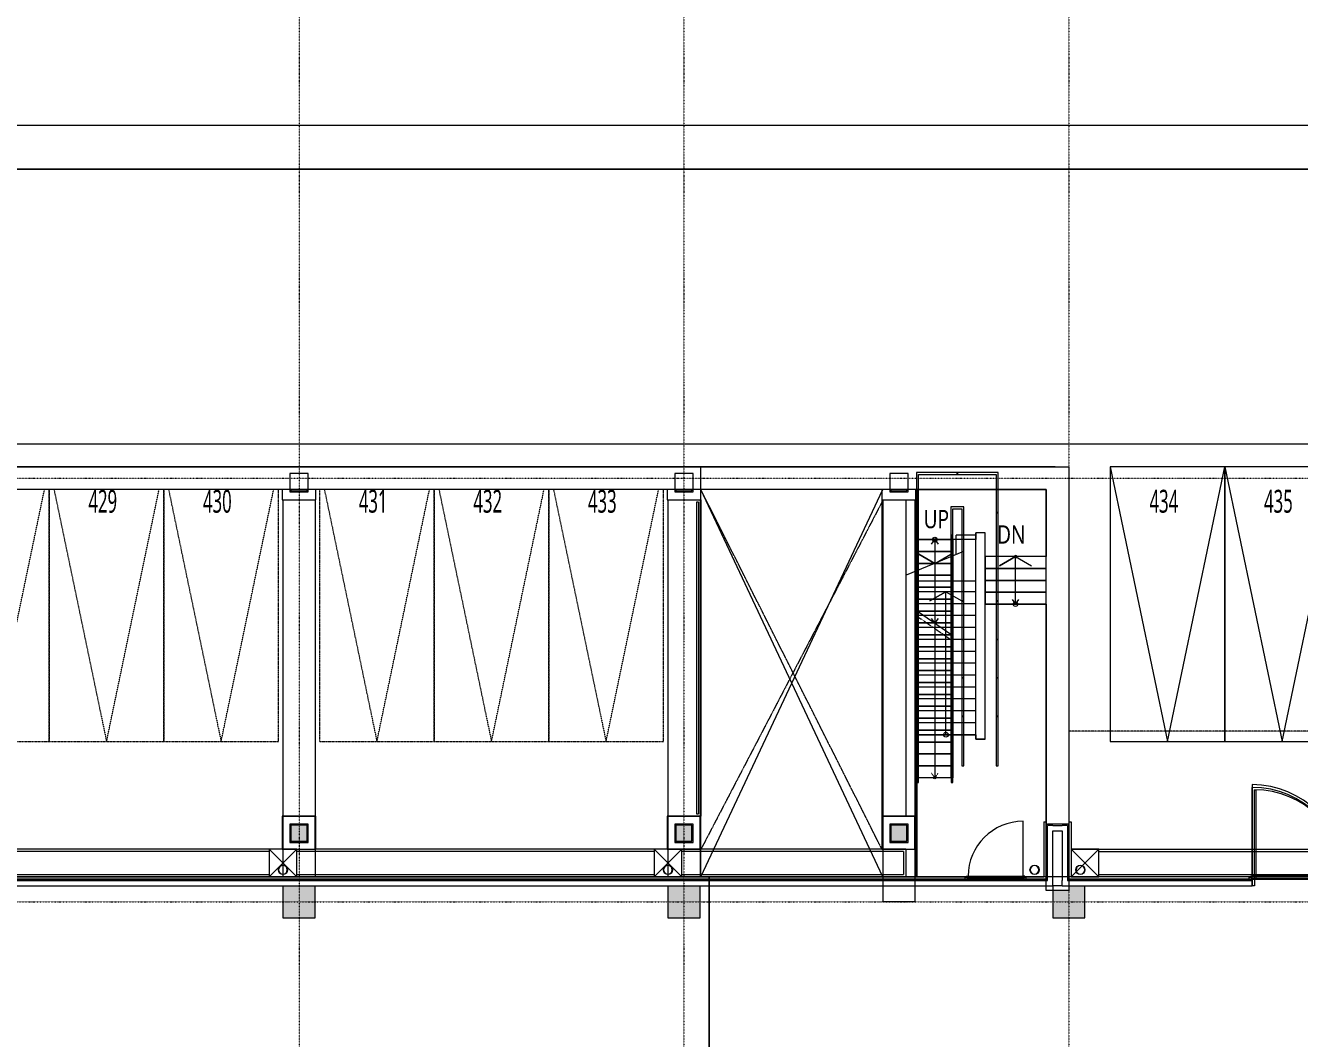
# Model space of a CAD drawing. Extents: x -76427 to 292734, y -42117 to 131250.
# Drawn here: x 104431 to 132231, y 87017 to 109134 of the extents above; entities that cross this region are included whole.
import ezdxf

# ---------------------------------------------------------------- set-up
doc = ezdxf.new("R2010")
doc.units = 0
doc.header["$LTSCALE"] = 10
doc.set_wipeout_variables(frame=1)
for name, pattern in [('H12PL1$0$CENTERK0', [0.065, 0.05, -0.005, 0.005, -0.005]), ('H12PL1$0$DOTK1', [0.01, 0.005, -0.005]), ('H12PL1$0$JJP_三點線', [0.9, 0.3, -0.15, 0, -0.15, 0, -0.15, 0, -0.15]), ('H12PL1$0$JJP_虛線(退縮線、投影線、地下室範圍、非屬本工程、圖面分區)', [0.45, 0.3, -0.15]), ('H12PL1$0$Wipeout_Contour', [1, 0, -1]), ('H12PL1$0$虛線', [0.846667, 0.423333, -0.423333]), ('XFM7P10ICA$0$H12PL1$0$JJP_三點線', [0.9, 0.3, -0.15, 0, -0.15, 0, -0.15, 0, -0.15])]:
    doc.linetypes.add(name, pattern=pattern)
for name, color, linetype in [('H12PL1$0$A-OBJE-2D', 252, 'Continuous'), ('H12PL1$0$A-OBJE-MEP', 252, 'Continuous'), ('H12PL1$0$A-RAIL', 252, 'Continuous'), ('H12PL1$0$A-STRS', 252, 'Continuous'), ('H12PL1$0$A-TEXT', 252, 'Continuous'), ('H12PL1$0$A-WALL-EX', 252, 'Continuous'), ('H12PL1$0$Door', 252, 'Continuous'), ('H12PL1$0$Hattch', 252, 'Continuous'), ('H12PL1$0$L10_14_DRAN', 252, 'Continuous'), ('H12PL1$0$L10_14_HYOKI', 252, 'Continuous'), ('H12PL1$0$L10_14_KABE1', 252, 'Continuous'), ('H12PL1$0$L10_14_PKG', 252, 'Continuous'), ('H12PL1$0$L10_14_PKG-NN', 252, 'Continuous'), ('H12PL1$0$L10_14_SIAGE1', 252, 'Continuous'), ('H12PL1$0$L10_14_SITE', 252, 'Continuous'), ('H12PL1$0$L10_14_STEEL2', 252, 'Continuous'), ('H12PL1$0$L10_14_SUGATA2', 252, 'Continuous'), ('H12PL1$0$L10_14_SUGATA3', 252, 'Continuous'), ('H12PL1$0$L10_14_SUGATAD', 252, 'Continuous'), ('H12PL1$0$L10_14_TATEGU1', 252, 'Continuous'), ('H12PL1$0$L10_14_TATEGU3', 252, 'Continuous'), ('H12PL1$0$S-BEAM-SHOW', 252, 'Continuous'), ('H12PL1$0$S-COL', 252, 'Continuous'), ('H12PL1$0$S-FNDN', 252, 'Continuous'), ('H12PL1$0$S-GRID', 252, 'Continuous'), ('H12PL1$0$S-SLAB-SHOW', 252, 'Continuous'), ('XFM7P10ICA$0$H12PL1$0$A-OBJE-MEP', 252, 'Continuous'), ('XFM7P10ICA$0$H12PL1$0$A-STRS', 252, 'Continuous'), ('XFM7P10ICA$0$H12PL1$0$A-WALL-EX', 252, 'Continuous'), ('XFM7P10ICA$0$H12PL1$0$Door', 252, 'Continuous'), ('XFM7P10ICA$0$H12PL1$0$Hattch', 252, 'Continuous'), ('XFM7P10ICA$0$H12PL1$0$L-ROAD', 252, 'Continuous'), ('XFM7P10ICA$0$H12PL1$0$S-COL', 252, 'Continuous'), ('XFM7P10ICA$0$H12PL1$0$S-GRID', 252, 'Continuous')]:
    doc.layers.add(name, color=color, linetype=linetype)
doc.styles.add('H12PL1$0$Standard', font='', dxfattribs={"width": 0.8})
doc.styles.get('H12PL1$0$Standard').set_extended_font_data('Microsoft JhengHei')

# ---------------------------------------------------------------- blocks, each defined once
blk = doc.blocks.new('XFM7P10ICA$0$H12PL1')
at = {"layer": 'XFM7P10ICA$0$H12PL1$0$Hattch', "linetype": 'Continuous', "lineweight": 0}
for points in [[(110200, 98950), (110600, 98950), (110600, 99350), (110200, 99350)], [(118600, 98950), (119000, 98950), (119000, 99350), (118600, 99350)], [(123290, 98950), (123690, 98950), (123690, 99350), (123290, 99350)], [(110200, 91300), (110600, 91300), (110600, 91700), (110200, 91700)], [(118600, 91300), (119000, 91300), (119000, 91700), (118600, 91700)], [(123290, 91300), (123690, 91300), (123690, 91700), (123290, 91700)], [(110050, 89650), (110750, 89650), (110750, 90350), (110050, 90350)], [(118450, 89650), (119150, 89650), (119150, 90350), (118450, 90350)], [(126850, 89650), (127550, 89650), (127550, 90350), (127200, 90350), (126850, 90350)]]:
    blk.add_hatch(color=256, dxfattribs=at).paths.add_polyline_path(points)
at = {"layer": 'XFM7P10ICA$0$H12PL1$0$A-OBJE-MEP', "lineweight": 0, "flags": 128}
for points in [[(110145, 90700, 1), (109955, 90700, 1)], [(118545, 90700, 1), (118355, 90700, 1)], [(126545, 90700, 1), (126355, 90700, 1)], [(127545, 90700, 1), (127355, 90700, 1)]]:
    blk.add_lwpolyline(points, format="xyb", close=True, dxfattribs=at)
at = {"layer": 'XFM7P10ICA$0$H12PL1$0$A-OBJE-MEP', "lineweight": 0}
for centre in [(110050, 90700), (118450, 90700), (126450, 90700), (127450, 90700)]:
    blk.add_circle(centre, 100, dxfattribs=at)
at = {"layer": 'XFM7P10ICA$0$H12PL1$0$A-STRS', "lineweight": 0}
for p, q in [((123882, 92710), (123882, 97910)), ((123882, 97910), (123898, 97910)), ((123898, 97910), (123898, 92710)), ((123898, 92710), (123898, 97910)), ((123898, 97910), (124648, 97910)), ((123898, 97910), (124648, 97910)), ((123898, 97650), (123898, 97910)), ((124198, 97810), (124273, 97910)), ((124273, 97910), (124273, 97650)), ((124273, 97910), (124348, 97810)), ((124648, 92710), (124648, 97910)), ((124648, 97910), (124664, 97910)), ((124648, 97910), (124648, 92710)), ((124648, 97910), (124648, 97650)), ((124664, 97910), (124664, 92710)), ((123898, 97650), (124648, 97650)), ((124648, 97650), (123898, 97650)), ((123898, 97650), (124648, 97650)), ((123898, 97390), (123898, 97650)), ((124273, 97650), (124273, 92970)), ((124648, 97650), (124648, 97390)), ((123898, 97390), (124648, 97390)), ((124648, 97390), (123898, 97390)), ((123898, 97390), (124648, 97390)), ((123898, 97130), (123898, 97390)), ((124648, 97390), (124648, 97130)), ((126700, 97540), (125370, 97540)), ((125370, 97540), (125370, 96500)), ((126700, 97540), (125370, 97540)), ((125370, 97540), (125370, 97280)), ((126035, 97280), (126035, 97540)), ((126700, 96500), (126700, 97540)), ((126700, 97280), (126700, 97540)), ((123898, 97130), (124648, 97130)), ((124648, 97130), (123898, 97130)), ((123898, 97130), (124648, 97130)), ((123898, 96870), (123898, 97130)), ((124648, 97130), (124648, 96870)), ((125370, 97280), (126700, 97280)), ((126700, 97280), (125370, 97280)), ((125370, 97280), (125370, 97020)), ((125370, 97280), (126700, 97280)), ((126035, 96760), (126035, 97280)), ((126700, 97020), (126700, 97280)), ((123898, 96870), (124648, 96870)), ((124648, 96870), (123898, 96870)), ((123898, 96870), (124648, 96870)), ((123898, 96610), (123898, 96870)), ((124648, 96870), (124648, 96610)), ((125370, 97020), (126700, 97020)), ((126700, 97020), (125370, 97020)), ((125370, 97020), (125370, 96760)), ((125370, 97020), (126700, 97020)), ((125370, 96760), (126700, 96760)), ((126700, 96760), (125370, 96760)), ((125370, 96760), (125370, 96500)), ((125370, 96760), (126700, 96760)), ((126035, 96500), (126035, 96760)), ((126700, 96760), (126700, 97020)), ((126700, 96500), (126700, 96760)), ((123898, 96610), (124648, 96610)), ((124648, 96610), (123898, 96610)), ((123898, 96610), (124648, 96610)), ((123898, 96350), (123898, 96610)), ((124648, 96610), (124648, 96350)), ((125370, 96500), (126700, 96500)), ((125370, 96500), (126700, 96500)), ((125960, 96600), (126035, 96500)), ((126035, 96500), (126110, 96600)), ((123898, 96350), (124648, 96350)), ((124648, 96350), (123898, 96350)), ((123898, 96350), (124648, 96350)), ((123898, 96090), (123898, 96350)), ((124648, 96350), (124648, 96090)), ((123898, 96090), (124648, 96090)), ((124648, 96090), (123898, 96090)), ((123898, 96090), (124648, 96090)), ((123898, 95830), (123898, 96090)), ((124648, 96090), (124648, 95830)), ((123898, 95830), (124648, 95830)), ((124648, 95830), (123898, 95830)), ((123898, 95830), (124648, 95830)), ((123898, 95570), (123898, 95830)), ((124648, 95830), (124648, 95570)), ((123898, 95570), (124648, 95570)), ((124648, 95570), (123898, 95570)), ((123898, 95570), (124648, 95570)), ((123898, 95310), (123898, 95570)), ((124648, 95570), (124648, 95310)), ((123898, 95310), (124648, 95310)), ((124648, 95310), (123898, 95310)), ((123898, 95310), (124648, 95310)), ((123898, 95050), (123898, 95310)), ((124648, 95310), (124648, 95050)), ((123898, 95050), (124648, 95050)), ((124648, 95050), (123898, 95050)), ((123898, 95050), (124648, 95050)), ((123898, 94790), (123898, 95050)), ((124648, 95050), (124648, 94790)), ((123898, 94790), (124648, 94790)), ((124648, 94790), (123898, 94790)), ((123898, 94790), (124648, 94790)), ((123898, 94530), (123898, 94790)), ((123898, 94530), (124648, 94530)), ((124648, 94530), (123898, 94530)), ((123898, 94530), (124648, 94530)), ((123898, 94270), (123898, 94530)), ((124648, 94790), (124648, 94530)), ((124648, 94530), (124648, 94270)), ((123898, 94270), (124648, 94270)), ((124648, 94270), (123898, 94270)), ((123898, 94270), (124648, 94270)), ((123898, 94010), (123898, 94270)), ((124648, 94270), (124648, 94010)), ((123898, 94010), (124648, 94010)), ((124648, 94010), (123898, 94010)), ((123898, 94010), (124648, 94010)), ((123898, 93750), (123898, 94010)), ((124648, 94010), (124648, 93750)), ((123898, 93750), (124648, 93750)), ((124648, 93750), (123898, 93750)), ((123898, 93750), (124648, 93750)), ((123898, 93490), (123898, 93750)), ((124648, 93750), (124648, 93490)), ((123898, 93490), (124648, 93490)), ((124648, 93490), (123898, 93490)), ((123898, 93490), (124648, 93490)), ((123898, 93230), (123898, 93490)), ((124648, 93490), (124648, 93230)), ((123898, 93230), (124648, 93230)), ((124648, 93230), (123898, 93230)), ((123898, 93230), (124648, 93230)), ((123898, 92970), (123898, 93230)), ((124648, 93230), (124648, 92970)), ((123898, 92970), (124648, 92970)), ((124648, 92970), (123898, 92970)), ((123898, 92970), (124648, 92970)), ((123898, 92710), (123898, 92970)), ((124273, 92970), (124273, 92710)), ((124648, 92970), (124648, 92710)), ((123898, 92710), (123882, 92710)), ((124648, 92710), (123898, 92710)), ((124648, 92710), (123898, 92710)), ((124664, 92710), (124648, 92710))]:
    blk.add_line(p, q, dxfattribs=at)
at = {"layer": 'XFM7P10ICA$0$H12PL1$0$A-STRS', "lineweight": 0, "flags": 128}
for points in [[(126010, 97540, 1), (126060, 97540, 1)], [(124248, 92710, -1), (124298, 92710, -1)]]:
    blk.add_lwpolyline(points, format="xyb", close=True, dxfattribs=at)
at = {"layer": 'XFM7P10ICA$0$H12PL1$0$A-WALL-EX', "lineweight": 0}
for p, q in [((77050, 90465), (126700, 90465)), ((127200, 90465), (131200, 90465)), ((131200, 90500), (131200, 90465)), ((131200, 90465), (131200, 90385)), ((131200, 90385), (131200, 90350))]:
    blk.add_line(p, q, dxfattribs=at)
at = {"layer": 'XFM7P10ICA$0$H12PL1$0$A-WALL-EX', "lineweight": 0, "flags": 128}
for points in [[(126700, 91700), (126735, 91700)], [(126700, 91700), (126700, 90500)], [(127165, 91700), (126735, 91700)], [(126735, 91665), (127165, 91665)], [(126735, 90482.5), (126735, 91665)], [(127200, 91700), (127165, 91700)], [(127165, 91665), (127165, 90482.5)], [(127200, 90500), (127200, 91700)], [(126700, 90500), (77050, 90500)], [(126700, 90482.5), (126735, 90482.5)], [(126700, 90482.5), (126700, 90465)], [(126700, 90465), (126700, 90350)], [(127165, 90482.5), (127200, 90482.5)], [(131200, 90500), (127200, 90500)], [(127200, 90482.5), (127200, 90465)], [(127200, 90465), (127200, 90350)], [(77050, 90350), (126700, 90350)], [(127200, 90350), (131200, 90350)]]:
    blk.add_lwpolyline(points, dxfattribs=at)
at = {"layer": 'XFM7P10ICA$0$H12PL1$0$Door', "lineweight": 0}
for p, q in [((131200, 90500), (131200, 92500)), ((131200, 90500), (131200, 90465)), ((131200, 90500), (131200, 90465)), ((131200, 90465), (131200, 90385)), ((131200, 90465), (131200, 90385)), ((131200, 90385), (131200, 90350))]:
    blk.add_line(p, q, dxfattribs=at)
blk.add_arc((131200, 90500), 2000, 0, 90, dxfattribs=at)
at = {"layer": 'XFM7P10ICA$0$H12PL1$0$L-ROAD', "lineweight": 0, "flags": 128}
blk.add_lwpolyline([(250600, 106000), (18950, 106000, -0.41421356), (17450, 107500), (2450, 107500.37), (-15800, 107500.37), (-15800, 340), (-550, 340), (-550, 83050), (17450, 83050), (17450, 91750), (18050, 91750), (18050, 90550), (68100, 90550), (68100, 93810), (77100, 93810), (77100, 90550), (77400, 90550), (77400, 99500), (127200, 99500), (127200, 90500), (151200, 90500)], format="xyb", dxfattribs=at)
at = {"layer": 'XFM7P10ICA$0$H12PL1$0$S-COL', "lineweight": 0, "flags": 128}
for points in [[(110200, 98950), (110600, 98950), (110600, 99350), (110200, 99350)], [(118600, 98950), (119000, 98950), (119000, 99350), (118600, 99350)], [(123290, 98950), (123690, 98950), (123690, 99350), (123290, 99350)], [(110200, 91300), (110600, 91300), (110600, 91700), (110200, 91700)], [(118600, 91300), (119000, 91300), (119000, 91700), (118600, 91700)], [(123290, 91300), (123690, 91300), (123690, 91700), (123290, 91700)]]:
    blk.add_lwpolyline(points, close=True, dxfattribs=at)
for points in [[(110050, 90350), (110050, 89650), (110750, 89650), (110750, 90350)], [(118450, 90350), (118450, 89650), (119150, 89650), (119150, 90350)], [(127200, 90350), (126850, 90350), (126850, 89650), (127550, 89650), (127550, 90350)]]:
    blk.add_lwpolyline(points, dxfattribs=at)
at = {"layer": 'XFM7P10ICA$0$H12PL1$0$S-GRID', "linetype": 'XFM7P10ICA$0$H12PL1$0$JJP_三點線', "lineweight": 0}
for p, q in [((110400, 128250), (110400, -28000)), ((118800, 128250), (118800, -28000)), ((127200, 128250), (127200, -28000)), ((-29000, 99250), (289600, 99250)), ((-29000, 90000), (289600, 90000))]:
    blk.add_line(p, q, dxfattribs=at)
blk = doc.blocks.new('XFM7P10ICA')
blk.add_blockref('XFM7P10ICA$0$H12PL1', (0, 0))
blk = doc.blocks.new('H12PL1')
at = {"layer": 'H12PL1$0$A-OBJE-MEP', "lineweight": 0, "flags": 128}
blk.add_lwpolyline([(127545, 90700, 1), (127355, 90700, 1)], format="xyb", close=True, dxfattribs=at)
at = {"layer": 'H12PL1$0$A-OBJE-MEP', "lineweight": 0}
blk.add_circle((127450, 90700), 100, dxfattribs=at)
at = {"layer": 'H12PL1$0$A-WALL-EX', "lineweight": 0}
blk.add_line((131200, 90500), (131200, 90350), dxfattribs=at)
at = {"layer": 'H12PL1$0$Door', "lineweight": 0}
for p, q in [((131250, 90500), (131250, 92450)), ((131250, 92450), (131280, 92450)), ((131280, 92450), (131280, 90500)), ((131200, 90500), (131250, 90500)), ((131200, 90350), (131200, 90500)), ((131280, 90500), (131250, 90500)), ((131250, 90500), (131250, 90350)), ((131250, 90350), (131200, 90350))]:
    blk.add_line(p, q, dxfattribs=at)
blk.add_arc((131250, 90500), 1950, 0, 90, dxfattribs=at)
at = {"layer": 'H12PL1$0$L10_14_DRAN', "lineweight": 0}
for centre in [(110050, 90700), (118450, 90700), (126450, 90700), (127450, 90700)]:
    blk.add_circle(centre, 100, dxfattribs=at)
at = {"layer": 'H12PL1$0$L10_14_HYOKI', "linetype": 'H12PL1$0$CENTERK0', "lineweight": 0}
for p, q in [((123120, 91150), (119170, 99000)), ((123120, 98730), (119170, 91150))]:
    blk.add_line(p, q, dxfattribs=at)
at = {"layer": 'H12PL1$0$L10_14_HYOKI', "lineweight": 0}
blk.add_line((124898, 97650), (123648, 97130), dxfattribs=at)
at = {"layer": 'H12PL1$0$L10_14_HYOKI', "lineweight": 0, "flags": 128}
for points in [[(124273, 97910), (124273, 97390), (123923, 97590), (124273, 97390), (124623, 97590)], [(126035, 96500), (126035, 97540), (125685, 97340), (126035, 97540), (126385, 97340)], [(124515, 93650), (124515, 96770), (124165, 96570), (124515, 96770), (124865, 96570)]]:
    blk.add_lwpolyline(points, dxfattribs=at)
at = {"layer": 'H12PL1$0$L10_14_HYOKI', "lineweight": 0}
for centre in [(124273, 97910), (126035, 96500), (124515, 93650)]:
    blk.add_circle(centre, 50, dxfattribs=at)
at = {"layer": 'H12PL1$0$L10_14_KABE1', "lineweight": 0}
for p, q in [((126650, 91750), (126650, 90550)), ((126650, 91750), (127250, 91750)), ((127250, 91750), (127250, 90550)), ((77100, 90550), (124935, 90550)), ((124935, 90500), (124935, 90550)), ((126265, 90500), (126265, 90550)), ((126265, 90550), (126650, 90550)), ((131130, 90550), (127250, 90550)), ((131130, 90500), (131130, 90550))]:
    blk.add_line(p, q, dxfattribs=at)
at = {"layer": 'H12PL1$0$L10_14_PKG', "linetype": 'H12PL1$0$DOTK1', "lineweight": 0, "flags": 128}
for points in [[(102450, 99500), (102450, 93500), (104950, 93500), (104950, 99500)], [(104950, 99500), (104950, 93500), (107450, 93500), (107450, 99500)], [(107450, 99500), (107450, 93500), (109950, 93500), (109950, 99500)], [(110850, 99500), (110850, 93500), (113350, 93500), (113350, 99500)], [(113350, 99500), (113350, 93500), (115850, 93500), (115850, 99500)], [(115850, 99500), (115850, 93500), (118350, 93500), (118350, 99500)]]:
    blk.add_lwpolyline(points, close=True, dxfattribs=at)
for points in [[(102450, 99500), (103700, 93500), (104950, 99500)], [(104950, 99500), (106200, 93500), (107450, 99500)], [(107450, 99500), (108700, 93500), (109950, 99500)], [(110850, 99500), (112100, 93500), (113350, 99500)], [(113350, 99500), (114600, 93500), (115850, 99500)], [(115850, 99500), (117100, 93500), (118350, 99500)]]:
    blk.add_lwpolyline(points, dxfattribs=at)
at = {"layer": 'H12PL1$0$L10_14_PKG', "lineweight": 0, "flags": 128}
for points in [[(128102.64, 99500), (129352.64, 93500), (130602.64, 99500)], [(130602.64, 99500), (131852.64, 93500), (133102.64, 99500)]]:
    blk.add_lwpolyline(points, dxfattribs=at)
for points in [[(128102.64, 99500), (128102.64, 93500), (130602.64, 93500), (130602.64, 99500)], [(130602.64, 99500), (130602.64, 93500), (133102.64, 93500), (133102.64, 99500)]]:
    blk.add_lwpolyline(points, close=True, dxfattribs=at)
at = {"layer": 'H12PL1$0$L10_14_SIAGE1', "lineweight": 0}
for p, q in [((124935, 90550), (124960, 90550)), ((126265, 90550), (126240, 90550)), ((131130, 90550), (131160, 90550))]:
    blk.add_line(p, q, dxfattribs=at)
at = {"layer": 'H12PL1$0$L10_14_SITE', "lineweight": 0}
for p, q in [((18950, 106000), (250600, 106000)), ((25250, 100000), (193700, 100000))]:
    blk.add_line(p, q, dxfattribs=at)
at = {"layer": 'H12PL1$0$L10_14_STEEL2', "lineweight": 0, "flags": 128}
for points in [[(110600, 98950), (110600, 99350), (110200, 99350), (110200, 98950)], [(110575, 98975), (110575, 99325), (110225, 99325), (110225, 98975)], [(119000, 98950), (119000, 99350), (118600, 99350), (118600, 98950)], [(118975, 98975), (118975, 99325), (118625, 99325), (118625, 98975)], [(123690, 98950), (123690, 99350), (123290, 99350), (123290, 98950)], [(123665, 98975), (123665, 99325), (123315, 99325), (123315, 98975)], [(110600, 91300), (110600, 91700), (110200, 91700), (110200, 91300)], [(110575, 91325), (110575, 91675), (110225, 91675), (110225, 91325)], [(119000, 91300), (119000, 91700), (118600, 91700), (118600, 91300)], [(118975, 91325), (118975, 91675), (118625, 91675), (118625, 91325)], [(123690, 91300), (123690, 91700), (123290, 91700), (123290, 91300)], [(123665, 91325), (123665, 91675), (123315, 91675), (123315, 91325)]]:
    blk.add_lwpolyline(points, close=True, dxfattribs=at)
at = {"layer": 'H12PL1$0$L10_14_SUGATA2', "lineweight": 0}
for p, q in [((123120, 99450), (119220, 99450)), ((119220, 99450), (119220, 99400)), ((123120, 99400), (119220, 99400)), ((119070, 98730), (119070, 91920)), ((119120, 98730), (119070, 98730)), ((119120, 98730), (119120, 91920)), ((123640, 98780), (123640, 91870)), ((123860, 91870), (123860, 98780)), ((123890, 97230.67), (123890, 98010)), ((124656, 97549.33), (124656, 98010)), ((125170, 93550), (125170, 98060)), ((125370, 98060), (125170, 98060)), ((125370, 93550), (125370, 98060)), ((126900, 98060), (126700, 98060)), ((126700, 91750), (126700, 98060)), ((126900, 91750), (126900, 98060)), ((125170, 97000), (123860, 97000)), ((125370, 93550), (125170, 93550)), ((119070, 91920), (119120, 91920))]:
    blk.add_line(p, q, dxfattribs=at)
at = {"layer": 'H12PL1$0$L10_14_SUGATA2', "lineweight": 0, "flags": 128}
blk.add_lwpolyline([(134350, 106950), (90050, 106950), (90050, 114950), (88000, 114950), (88000, 108500), (84200, 108500), (84200, 114950), (34000, 114950), (34000, 108500), (30200, 108500), (30200, 114950), (9650, 114950), (9650, 113750), (9050, 113750), (9050, 121550), (750, 121550), (750, 120350), (150, 120350), (150, 126600)], dxfattribs=at)
for points in [[(110770, 99500), (110030, 99500), (110030, 98780), (110770, 98780)], [(119170, 99500), (118430, 99500), (118430, 98780), (119170, 98780)], [(123860, 99500), (123120, 99500), (123120, 98780), (123860, 98780)], [(110770, 91150), (110770, 91870), (110030, 91870), (110030, 91150)], [(119170, 91150), (119170, 91870), (118430, 91870), (118430, 91150)], [(123860, 91150), (123860, 91870), (123120, 91870), (123120, 91150)]]:
    blk.add_lwpolyline(points, close=True, dxfattribs=at)
at = {"layer": 'H12PL1$0$L10_14_SUGATA3', "lineweight": 0}
for p, q in [((110030, 99500), (102370, 99500)), ((118430, 99500), (110770, 99500)), ((123120, 99500), (119170, 99500)), ((126900, 99500), (123860, 99500)), ((126900, 99260), (126900, 99500)), ((126900, 98060), (126900, 99260)), ((123120, 99000), (119170, 99000)), ((119170, 98780), (119170, 91870)), ((123120, 98780), (123120, 91870)), ((124656, 97910), (123890, 97910)), ((125170, 98010), (124736, 98010)), ((124736, 97582.61), (124736, 98010)), ((124656, 97650), (123890, 97650)), ((124273, 97390), (123890, 97390)), ((126700, 97540), (125370, 97540)), ((126700, 97280), (125370, 97280)), ((125170, 96770), (123860, 96770)), ((126700, 97020), (125370, 97020)), ((126700, 96760), (125370, 96760)), ((125170, 96510), (123860, 96510)), ((126700, 96500), (125370, 96500)), ((125170, 96250), (123860, 96250)), ((125170, 95990), (123860, 95990)), ((125170, 95730), (123860, 95730)), ((125170, 95470), (123860, 95470)), ((125170, 95210), (123860, 95210)), ((125170, 94950), (123860, 94950)), ((125170, 94690), (123860, 94690)), ((125170, 94430), (123860, 94430)), ((125170, 94170), (123860, 94170)), ((125170, 93910), (123860, 93910)), ((125170, 93650), (123860, 93650)), ((110280, 91150), (77100, 91150)), ((109750, 91100), (101950, 91100)), ((109750, 91150), (110350, 90550)), ((109750, 90550), (110350, 91150)), ((118150, 91100), (110350, 91100)), ((123640, 91150), (110770, 91150)), ((118150, 91150), (118750, 90550)), ((118150, 90550), (118750, 91150)), ((123590, 91100), (118750, 91100)), ((123590, 91100), (123590, 90600)), ((123640, 91150), (123640, 90550)), ((123640, 91130), (123640, 90550)), ((123860, 91150), (123860, 90550)), ((127250, 91150), (127850, 90550)), ((127250, 90550), (127850, 91150)), ((127250, 91150), (151150, 91150)), ((127850, 91100), (135900, 91100)), ((101950, 90600), (109750, 90600)), ((110350, 90600), (118150, 90600)), ((118750, 90600), (123590, 90600)), ((127850, 90600), (135900, 90600))]:
    blk.add_line(p, q, dxfattribs=at)
at = {"layer": 'H12PL1$0$L10_14_SUGATA3', "lineweight": 0, "flags": 128}
for points in [[(109750, 90550), (110350, 90550), (110350, 91150), (109750, 91150)], [(118150, 90550), (118750, 90550), (118750, 91150), (118150, 91150)], [(127250, 90550), (127850, 90550), (127850, 91150), (127250, 91150)]]:
    blk.add_lwpolyline(points, close=True, dxfattribs=at)
at = {"layer": 'H12PL1$0$L10_14_SUGATAD', "linetype": 'H12PL1$0$DOTK1', "lineweight": 0}
blk.add_line((151500, 93730), (126900, 93730), dxfattribs=at)
at = {"layer": 'H12PL1$0$L10_14_TATEGU1', "lineweight": 0, "flags": 128}
for points in [[(124960, 90525), (124960, 90560), (124985, 90560), (124985, 90515), (125000, 90515), (125000, 90500)], [(126240, 90525), (126240, 90560), (126215, 90560), (126215, 90515), (126200, 90515), (126200, 90500)], [(131160, 90525), (131160, 90560), (131185, 90560), (131185, 90515), (131200, 90515), (131200, 90500)]]:
    blk.add_lwpolyline(points, dxfattribs=at)
at = {"layer": 'H12PL1$0$L10_14_TATEGU3', "lineweight": 0}
for p, q in [((131200, 92560), (131200, 90560)), ((126200, 90560), (126200, 91760))]:
    blk.add_line(p, q, dxfattribs=at)
at = {"layer": 'H12PL1$0$L10_14_TATEGU3', "lineweight": 0, "flags": 128}
for points in [[(124990, 90560), (126210, 90560), (126210, 90520), (124990, 90520)], [(135210, 90560), (131190, 90560), (131190, 90520), (135210, 90520)]]:
    blk.add_lwpolyline(points, close=True, dxfattribs=at)
at = {"layer": 'H12PL1$0$L10_14_TATEGU3', "lineweight": 0}
for centre, radius, start, end in [((131200, 90560), 2000, 0, 90), ((126200, 90560), 1200, 90, 180)]:
    blk.add_arc(centre, radius, start, end, dxfattribs=at)
at = {"layer": 'H12PL1$0$S-BEAM-SHOW', "lineweight": 0, "flags": 128}
blk.add_lwpolyline([(123840, 90000), (123140, 90000)], dxfattribs=at)
at = {"layer": 'H12PL1$0$S-GRID', "linetype": 'H12PL1$0$JJP_三點線', "lineweight": 0}
blk.add_line((-29000, 90000), (289600, 90000), dxfattribs=at)
at = {"layer": 'H12PL1$0$L10_14_PKG-NN', "linetype": 'Continuous', "lineweight": 0, "char_height": 500, "attachment_point": 4, "style": 'H12PL1$0$Standard'}
for s, insert in [('\\A1;{\\W0.56;429}', (105804.97, 98743.93)), ('\\A1;{\\W0.56;430}', (108304.97, 98743.93)), ('\\A1;{\\W0.56;431}', (111704.97, 98744.78)), ('\\A1;{\\W0.56;432}', (114204.97, 98743.93)), ('\\A1;{\\W0.56;433}', (116704.97, 98743.93)), ('\\A1;{\\W0.56;434}', (128957.61, 98743.93)), ('\\A1;{\\W0.56;435}', (131457.61, 98743.93))]:
    blk.add_mtext(s, dxfattribs=dict(at, insert=insert))
at = {"linetype": 'H12PL1$0$Wipeout_Contour', "lineweight": 0, "ltscale": 112435.509031}
blk.add_wipeout([(77400, 99500), (127200, 99500), (127200, 90250), (126700, 90250), (126700, 99000), (77900, 99000), (77900, 90515.6), (77400, 90515.6)], dxfattribs=at).dxf.layer = 'H12PL1$0$Hattch'
at = {"layer": 'H12PL1$0$A-OBJE-2D', "lineweight": 0}
for p, q in [((119170, 90550), (123140, 99000)), ((123140, 90550), (119170, 99000))]:
    blk.add_line(p, q, dxfattribs=at)
at = {"layer": 'H12PL1$0$A-OBJE-MEP', "lineweight": 0, "flags": 128}
for points in [[(110145, 90700, 1), (109955, 90700, 1)], [(118545, 90700, 1), (118355, 90700, 1)], [(126545, 90700, 1), (126355, 90700, 1)]]:
    blk.add_lwpolyline(points, format="xyb", close=True, dxfattribs=at)
at = {"layer": 'H12PL1$0$A-OBJE-MEP', "lineweight": 0}
for centre in [(110050, 90700), (118450, 90700), (126450, 90700)]:
    blk.add_circle(centre, 100, dxfattribs=at)
at = {"layer": 'H12PL1$0$A-RAIL', "lineweight": 0}
for p, q in [((125653.35, 99371.35), (123872.65, 99371.35)), ((123872.65, 99371.35), (123872.65, 97390)), ((123915.35, 99328.65), (125610.65, 99328.65)), ((123915.35, 97390), (123915.35, 99328.65)), ((124746, 99350), (124780, 99350)), ((124763, 99333), (124763, 99367)), ((125610.65, 99328.65), (125610.65, 97650)), ((125653.35, 97650), (125653.35, 99371.35)), ((124903.35, 98621.35), (124622.65, 98621.35)), ((124622.65, 98621.35), (124622.65, 97390)), ((124665.35, 98578.65), (124860.65, 98578.65)), ((124665.35, 97390), (124665.35, 98578.65)), ((124860.65, 98578.65), (124860.65, 97650)), ((124903.35, 97650), (124903.35, 98621.35)), ((125615, 98500), (125649, 98500)), ((125632, 98517), (125632, 98483)), ((123911, 98370), (123877, 98370)), ((123894, 98353), (123894, 98387)), ((123919.35, 98010), (123876.65, 98010)), ((123876.65, 98010), (123876.65, 97910)), ((123876.65, 97910), (123876.65, 92710)), ((123919.35, 97910), (123919.35, 98010)), ((123919.35, 92710), (123919.35, 97910)), ((124669.35, 98010), (124626.65, 98010)), ((124626.65, 98010), (124626.65, 97910)), ((124626.65, 97910), (124626.65, 92710)), ((124669.35, 97910), (124669.35, 98010)), ((124669.35, 92710), (124669.35, 97910)), ((124860.65, 97650), (124860.65, 92970)), ((124903.35, 92970), (124903.35, 97650)), ((125610.65, 97650), (125610.65, 92970)), ((125653.35, 92970), (125653.35, 97650)), ((123872.65, 97390), (123872.65, 92710)), ((123915.35, 92710), (123915.35, 97390)), ((124622.65, 97390), (124622.65, 92710)), ((124665.35, 92710), (124665.35, 97390)), ((123915, 96880), (123881, 96880)), ((123898, 96863), (123898, 96897)), ((124665, 96880), (124631, 96880)), ((124648, 96863), (124648, 96897)), ((124865, 96567), (124899, 96567)), ((124882, 96584), (124882, 96550)), ((125615, 96567), (125649, 96567)), ((125632, 96584), (125632, 96550)), ((123911, 96307), (123877, 96307)), ((123894, 96290), (123894, 96324)), ((124661, 96307), (124627, 96307)), ((124644, 96290), (124644, 96324)), ((123915, 96095), (123881, 96095)), ((123898, 96078), (123898, 96112)), ((124665, 96095), (124631, 96095)), ((124648, 96078), (124648, 96112)), ((124865, 95729), (124899, 95729)), ((124882, 95746), (124882, 95712)), ((125615, 95729), (125649, 95729)), ((125632, 95746), (125632, 95712)), ((123911, 95469), (123877, 95469)), ((123894, 95452), (123894, 95486)), ((124661, 95469), (124627, 95469)), ((124644, 95452), (124644, 95486)), ((123915, 95310), (123881, 95310)), ((123898, 95293), (123898, 95327)), ((124665, 95310), (124631, 95310)), ((124648, 95293), (124648, 95327)), ((124865, 94891), (124899, 94891)), ((124882, 94908), (124882, 94874)), ((125615, 94891), (125649, 94891)), ((125632, 94908), (125632, 94874)), ((123911, 94631), (123877, 94631)), ((123915, 94525), (123881, 94525)), ((123894, 94614), (123894, 94648)), ((123898, 94508), (123898, 94542)), ((124661, 94631), (124627, 94631)), ((124665, 94525), (124631, 94525)), ((124644, 94614), (124644, 94648)), ((124648, 94508), (124648, 94542)), ((124865, 94053), (124899, 94053)), ((124882, 94070), (124882, 94036)), ((125615, 94053), (125649, 94053)), ((125632, 94070), (125632, 94036)), ((123911, 93793), (123877, 93793)), ((123915, 93740), (123881, 93740)), ((123894, 93776), (123894, 93810)), ((123898, 93723), (123898, 93757)), ((124661, 93793), (124627, 93793)), ((124665, 93740), (124631, 93740)), ((124644, 93776), (124644, 93810)), ((124648, 93723), (124648, 93757)), ((124860.65, 92970), (124903.35, 92970)), ((125610.65, 92970), (125653.35, 92970)), ((123872.65, 92710), (123915.35, 92710)), ((123876.65, 92710), (123876.65, 92610)), ((123876.65, 92610), (123919.35, 92610)), ((123919.35, 92610), (123919.35, 92710)), ((124622.65, 92710), (124665.35, 92710)), ((124626.65, 92710), (124626.65, 92610)), ((124626.65, 92610), (124669.35, 92610)), ((124669.35, 92610), (124669.35, 92710))]:
    blk.add_line(p, q, dxfattribs=at)
at = {"layer": 'H12PL1$0$A-STRS', "lineweight": 0}
for p, q in [((123882, 96361.09), (123882, 97910)), ((123882, 97910), (123898, 97910)), ((123898, 97910), (123898, 96350)), ((123898, 96350), (123898, 97910)), ((123898, 97910), (124648, 97910)), ((123898, 97910), (124648, 97910)), ((123898, 97650), (123898, 97910)), ((124273, 97910), (124273, 97650)), ((124648, 95830), (124648, 97910)), ((124648, 97910), (124664, 97910)), ((124648, 97910), (124648, 95830)), ((124648, 97910), (124648, 97650)), ((124664, 97910), (124664, 95818.91)), ((123898, 97650), (124648, 97650)), ((124648, 97650), (123898, 97650)), ((123898, 97650), (124648, 97650)), ((123898, 97390), (123898, 97650)), ((124273, 97650), (124273, 96090)), ((124648, 97650), (124648, 97390)), ((123898, 97390), (124648, 97390)), ((124648, 97390), (123898, 97390)), ((123898, 97390), (124648, 97390)), ((123898, 97130), (123898, 97390)), ((124648, 97390), (124648, 97130)), ((126700, 97540), (125370, 97540)), ((125370, 97540), (125370, 96500)), ((126700, 97540), (125370, 97540)), ((125370, 97540), (125370, 97280)), ((126035, 97280), (126035, 97540)), ((126700, 96500), (126700, 97540)), ((126700, 97280), (126700, 97540)), ((123898, 97130), (124648, 97130)), ((124648, 97130), (123898, 97130)), ((123898, 97130), (124648, 97130)), ((123898, 96870), (123898, 97130)), ((124648, 97130), (124648, 96870)), ((125370, 97280), (126700, 97280)), ((126700, 97280), (125370, 97280)), ((125370, 97280), (125370, 97020)), ((125370, 97280), (126700, 97280)), ((126035, 96760), (126035, 97280)), ((126700, 97020), (126700, 97280)), ((123898, 96870), (124648, 96870)), ((124648, 96870), (123898, 96870)), ((123898, 96870), (124648, 96870)), ((123898, 96610), (123898, 96870)), ((124648, 96870), (124648, 96610)), ((125370, 97020), (126700, 97020)), ((126700, 97020), (125370, 97020)), ((125370, 97020), (125370, 96760)), ((125370, 97020), (126700, 97020)), ((125370, 96760), (126700, 96760)), ((126700, 96760), (125370, 96760)), ((125370, 96760), (125370, 96500)), ((125370, 96760), (126700, 96760)), ((126035, 96500), (126035, 96760)), ((126700, 96760), (126700, 97020)), ((126700, 96500), (126700, 96760)), ((123898, 96610), (124648, 96610)), ((124648, 96610), (123898, 96610)), ((123898, 96610), (124648, 96610)), ((123898, 96350), (123898, 96610)), ((124648, 96610), (124648, 96350)), ((125370, 96500), (126700, 96500)), ((125370, 96500), (126700, 96500)), ((125960, 96600), (126035, 96500)), ((126035, 96500), (126110, 96600)), ((123898, 96350), (124648, 96350)), ((124648, 96350), (123898, 96350)), ((123898, 96350), (124648, 96350)), ((123898, 96350), (124648, 95830)), ((124273, 96090), (124198, 96190)), ((124348, 96190), (124273, 96090)), ((124648, 96350), (124648, 96090)), ((124273, 96090), (124648, 96090)), ((124648, 96090), (124273, 96090)), ((124273, 96090), (124648, 96090)), ((124648, 96090), (124648, 95830))]:
    blk.add_line(p, q, dxfattribs=at)
at = {"layer": 'H12PL1$0$A-STRS', "linetype": 'H12PL1$0$JJP_虛線(退縮線、投影線、地下室範圍、非屬本工程、圖面分區)', "lineweight": 0}
for p, q in [((123882, 92710), (123882, 96239.41)), ((123898, 96228.32), (123898, 92710)), ((123898, 96090), (123898, 96228.32)), ((123898, 96228.32), (124648, 95708.32)), ((123898, 96090), (124097.49, 96090)), ((124097.49, 96090), (123898, 96090)), ((123898, 96090), (124097.49, 96090)), ((123898, 95830), (123898, 96090)), ((124273, 95968.32), (124273, 92970)), ((123898, 95830), (124472.49, 95830)), ((124472.49, 95830), (123898, 95830)), ((123898, 95830), (124472.49, 95830)), ((123898, 95570), (123898, 95830)), ((124648, 92710), (124648, 95708.32)), ((124648, 95708.32), (124648, 95570)), ((124664, 95697.22), (124664, 92710)), ((123898, 95570), (124648, 95570)), ((124648, 95570), (123898, 95570)), ((123898, 95570), (124648, 95570)), ((123898, 95310), (123898, 95570)), ((124648, 95570), (124648, 95310)), ((123898, 95310), (124648, 95310)), ((124648, 95310), (123898, 95310)), ((123898, 95310), (124648, 95310)), ((123898, 95050), (123898, 95310)), ((124648, 95310), (124648, 95050)), ((123898, 95050), (124648, 95050)), ((124648, 95050), (123898, 95050)), ((123898, 95050), (124648, 95050)), ((123898, 94790), (123898, 95050)), ((124648, 95050), (124648, 94790)), ((123898, 94790), (124648, 94790)), ((124648, 94790), (123898, 94790)), ((123898, 94790), (124648, 94790)), ((123898, 94530), (123898, 94790)), ((123898, 94530), (124648, 94530)), ((124648, 94530), (123898, 94530)), ((123898, 94530), (124648, 94530)), ((123898, 94270), (123898, 94530)), ((124648, 94790), (124648, 94530)), ((124648, 94530), (124648, 94270)), ((123898, 94270), (124648, 94270)), ((124648, 94270), (123898, 94270)), ((123898, 94270), (124648, 94270)), ((123898, 94010), (123898, 94270)), ((124648, 94270), (124648, 94010)), ((123898, 94010), (124648, 94010)), ((124648, 94010), (123898, 94010)), ((123898, 94010), (124648, 94010)), ((123898, 93750), (123898, 94010)), ((124648, 94010), (124648, 93750)), ((123898, 93750), (124648, 93750)), ((124648, 93750), (123898, 93750)), ((123898, 93750), (124648, 93750)), ((123898, 93490), (123898, 93750)), ((124648, 93750), (124648, 93490)), ((123898, 93490), (124648, 93490)), ((124648, 93490), (123898, 93490)), ((123898, 93490), (124648, 93490)), ((123898, 93230), (123898, 93490)), ((124648, 93490), (124648, 93230)), ((123898, 93230), (124648, 93230)), ((124648, 93230), (123898, 93230)), ((123898, 93230), (124648, 93230)), ((123898, 92970), (123898, 93230)), ((124648, 93230), (124648, 92970)), ((123898, 92970), (124648, 92970)), ((124648, 92970), (123898, 92970)), ((123898, 92970), (124648, 92970)), ((123898, 92710), (123898, 92970)), ((124273, 92970), (124273, 92710)), ((124648, 92970), (124648, 92710)), ((123898, 92710), (123882, 92710)), ((124648, 92710), (123898, 92710)), ((124273, 92710), (124198, 92810)), ((124348, 92810), (124273, 92710)), ((124664, 92710), (124648, 92710))]:
    blk.add_line(p, q, dxfattribs=at)
at = {"layer": 'H12PL1$0$A-STRS', "linetype": 'H12PL1$0$虛線', "lineweight": 0}
for p, q in [((123898, 92710), (123898, 96228.32)), ((124648, 95708.32), (124648, 92710)), ((124648, 92710), (123898, 92710))]:
    blk.add_line(p, q, dxfattribs=at)
at = {"layer": 'H12PL1$0$A-STRS', "lineweight": 0, "flags": 128}
for points in [[(124298, 97910, -1), (124248, 97910, -1)], [(126010, 97540, 1), (126060, 97540, 1)]]:
    blk.add_lwpolyline(points, format="xyb", close=True, dxfattribs=at)
at = {"layer": 'H12PL1$0$A-WALL-EX', "lineweight": 0}
for p, q in [((126850, 91665), (126735, 91665)), ((126735, 90500), (126735, 91665)), ((126850, 91665), (126735, 91665)), ((126850, 91665), (127050, 91665)), ((127165, 91665), (127050, 91665)), ((127165, 91665), (127050, 91665)), ((127165, 91665), (127165, 90500)), ((77050, 90465), (126700, 90465)), ((126700, 90465), (126735, 90465)), ((126735, 90465), (126735, 90500)), ((126735, 90465), (126735, 90500)), ((127165, 90500), (127165, 90465)), ((127165, 90500), (127165, 90465)), ((127165, 90465), (127200, 90465)), ((127200, 90465), (131200, 90465))]:
    blk.add_line(p, q, dxfattribs=at)
at = {"layer": 'H12PL1$0$A-WALL-EX', "lineweight": 0, "flags": 128}
for points in [[(126700, 91700), (126735, 91700)], [(126700, 91700), (126700, 90500)], [(127165, 91700), (126735, 91700)], [(126850, 90465), (126850, 91550)], [(126850, 91550), (127050, 91550)], [(127050, 91550), (127050, 90465)], [(127200, 91700), (127165, 91700)], [(127200, 90500), (127200, 91700)], [(126700, 90500), (77050, 90500)], [(77050, 90500), (126700, 90500)], [(77050, 90500), (126700, 90500)], [(77050, 90500), (126700, 90500)], [(77050, 90500), (126700, 90500)], [(77050, 90500), (126700, 90500)], [(77050, 90500), (126700, 90500)], [(77050, 90500), (126700, 90500)], [(126850, 90350), (126850, 90465)], [(127050, 90350), (127050, 90465)], [(131200, 90500), (127200, 90500)], [(127200, 90500), (131200, 90500)], [(127200, 90500), (131200, 90500)], [(127200, 90500), (131200, 90500)], [(127200, 90500), (131200, 90500)], [(127200, 90500), (151200, 90500)], [(127200, 90500), (151200, 90500)], [(127200, 90500), (151200, 90500)], [(77050, 90350), (126850, 90350)], [(127050, 90350), (131200, 90350)]]:
    blk.add_lwpolyline(points, dxfattribs=at)
at = {"layer": 'H12PL1$0$Hattch', "lineweight": 0, "flags": 128}
blk.add_lwpolyline([(77400, 99500), (127200, 99500), (127200, 90250), (126700, 90250), (126700, 99000), (77900, 99000), (77900, 90515.6), (77400, 90515.6)], close=True, dxfattribs=at)
at = {"layer": 'H12PL1$0$S-BEAM-SHOW', "lineweight": 0, "flags": 128}
for points in [[(110050, 98780), (110750, 98780)], [(110050, 98780), (110050, 91870)], [(110750, 98780), (110750, 91870)], [(118450, 98780), (119150, 98780)], [(118450, 98780), (118450, 91870)], [(119150, 98780), (119150, 91870)], [(123140, 98780), (123840, 98780)], [(123140, 98780), (123140, 91870)], [(123840, 98780), (123840, 91870)], [(110050, 91870), (110750, 91870)], [(110050, 91870), (110050, 91150)], [(110750, 91150), (110750, 91870)], [(118450, 91870), (119150, 91870)], [(118450, 91870), (118450, 91150)], [(119150, 91150), (119150, 91870)], [(123140, 91870), (123840, 91870)], [(123140, 91870), (123140, 91150)], [(123840, 91150), (123840, 91870)], [(110050, 91150), (110750, 91150)], [(110050, 91150), (110050, 90550)], [(110750, 91150), (110750, 90550)], [(118450, 91150), (119150, 91150)], [(118450, 91150), (118450, 90550)], [(119150, 91150), (119150, 90550)], [(123140, 91150), (123840, 91150)], [(123140, 91150), (123140, 90000)], [(123840, 91150), (123840, 90000)], [(110050, 90550), (110750, 90550)], [(118450, 90550), (119150, 90550)]]:
    blk.add_lwpolyline(points, dxfattribs=at)
at = {"layer": 'H12PL1$0$S-COL', "lineweight": 0, "flags": 128}
for points in [[(110200, 98950), (110600, 98950), (110600, 99350), (110200, 99350)], [(118600, 98950), (119000, 98950), (119000, 99350), (118600, 99350)], [(123290, 98950), (123690, 98950), (123690, 99350), (123290, 99350)], [(110200, 91300), (110600, 91300), (110600, 91700), (110200, 91700)], [(118600, 91300), (119000, 91300), (119000, 91700), (118600, 91700)], [(123290, 91300), (123690, 91300), (123690, 91700), (123290, 91700)]]:
    blk.add_lwpolyline(points, close=True, dxfattribs=at)
for points in [[(110050, 90350), (110050, 89650), (110750, 89650), (110750, 90350)], [(118450, 90350), (118450, 89650), (119150, 89650), (119150, 90350)], [(127050, 90350), (126850, 90350), (126850, 89650), (127550, 89650), (127550, 90350)]]:
    blk.add_lwpolyline(points, dxfattribs=at)
at = {"layer": 'H12PL1$0$S-FNDN', "lineweight": 0, "flags": 128}
for points in [[(119350, 90550), (43500, 90550), (43500, 74700), (93300, 74700), (93300, -550), (119350, -550), (119350, 45300), (110700, 45300), (110700, 50030), (119350, 50030)], [(110700, 45300), (119350, 45300), (119350, -550), (126650, -550), (126650, -2700), (151750, -2700), (151750, -550), (159050, -550), (159050, 45300), (166725, 45300), (166725, 50030), (159050, 50030), (159050, 90550), (119350, 90550), (119350, 50030), (110700, 50030)]]:
    blk.add_lwpolyline(points, close=True, dxfattribs=at)
at = {"layer": 'H12PL1$0$S-GRID', "linetype": 'H12PL1$0$JJP_三點線', "lineweight": 0}
for p, q in [((110400, 128250), (110400, -28000)), ((118800, 128250), (118800, -28000)), ((127200, 128250), (127200, -28000)), ((-29000, 99250), (289600, 99250))]:
    blk.add_line(p, q, dxfattribs=at)
at = {"layer": 'H12PL1$0$S-SLAB-SHOW', "lineweight": 0, "flags": 128}
for points in [[(80630, 90550), (119170, 90550), (119170, 99500), (80630, 99500)], [(126700, 97540), (125370, 97540), (125370, 98060), (125170, 98060), (125170, 97910), (123890, 97910), (123890, 99000), (126700, 99000)], [(126700, 90550), (123890, 90550), (123890, 93650), (125170, 93650), (125170, 93550), (125370, 93550), (125370, 96500), (126700, 96500)]]:
    blk.add_lwpolyline(points, close=True, dxfattribs=at)
at = {"layer": 'H12PL1$0$A-TEXT', "linetype": 'Continuous', "lineweight": 0, "char_height": 400, "attachment_point": 4, "style": 'H12PL1$0$Standard'}
for s, insert in [('\\A1;UP', (124029.04, 98355.3)), ('\\A1;DN', (125632, 98020.4))]:
    blk.add_mtext(s, dxfattribs=dict(at, insert=insert))

msp = doc.modelspace()

# ---------------------------------------------------------------- block references
msp.add_blockref('XFM7P10ICA', (0, 0))

# ---------------------------------------------------------------- next in the draw order: block references
msp.add_blockref('H12PL1', (0, 0))

doc.saveas('drawing.dxf')
